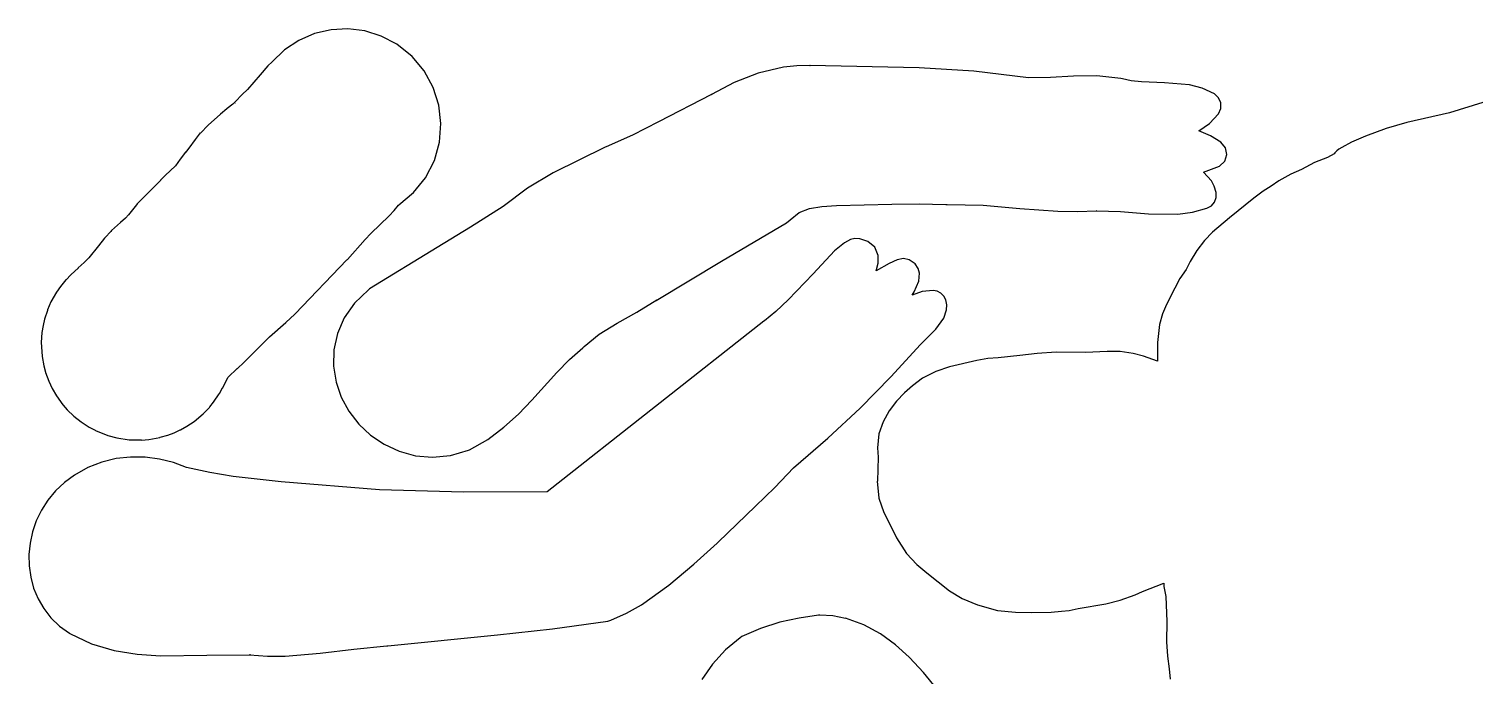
# Model space of a CAD drawing. Extents: x -2300 to 2026, y -6513 to 1502.
# Drawn here: x -2197.7 to -2018.6, y -3541.9 to -3461.8 of the extents above; entities that cross this region are included whole.
import ezdxf

# ---------------------------------------------------------------- set-up
doc = ezdxf.new("R2010")
doc.units = 0

msp = doc.modelspace()

# ---------------------------------------------------------------- linework, layer by layer
at = {"layer": 'Layer 1'}
for p, q in [((-2160.270143, -3461.939359), (-2162.312149, -3462.413922)), ((-2158.176612, -3461.82601), (-2160.270143, -3461.939359)), ((-2156.08287, -3462.081551), (-2158.176612, -3461.82601)), ((-2164.251319, -3463.242024), (-2166.03634, -3464.415992)), ((-2162.312149, -3462.413922), (-2164.251319, -3463.242024)), ((-2154.040228, -3462.713656), (-2156.08287, -3462.081551)), ((-2152.1, -3463.73), (-2154.040228, -3462.713656)), ((-2152.096116, -3463.721861), (-2152.1, -3463.72)), ((-2152.1, -3463.72), (-2152.1, -3463.72)), ((-2152.1, -3463.72), (-2152.1, -3463.73)), ((-2150.210853, -3465.233975), (-2152.096116, -3463.721861)), ((-2166.03634, -3464.415992), (-2167.6159, -3465.92815)), ((-2148.709144, -3467.039854), (-2150.210853, -3465.233975)), ((-2168.106266, -3466.411595), (-2169.047502, -3467.504215)), ((-2168.060208, -3466.359949), (-2168.106266, -3466.411595)), ((-2167.6159, -3465.92815), (-2168.060208, -3466.359949)), ((-2167.538684, -3465.852585), (-2167.703508, -3466.021706)), ((-2167.703508, -3466.021706), (-2167.6159, -3465.92815)), ((-2167.6159, -3465.92815), (-2167.538684, -3465.852585)), ((-2147.605427, -3469.071976), (-2148.709144, -3467.039854)), ((-2107.332048, -3467.316994), (-2110.302276, -3468.48371)), ((-2104.19347, -3466.570011), (-2107.332048, -3467.316994)), ((-2102.562131, -3466.393682), (-2104.19347, -3466.570011)), ((-2100.89, -3466.37), (-2102.562131, -3466.393682)), ((-2100.917498, -3466.371287), (-2100.89, -3466.37)), ((-2087.393638, -3466.636024), (-2100.917498, -3466.371287)), ((-2080.600774, -3467.047437), (-2087.393638, -3466.636024)), ((-2073.832098, -3467.868187), (-2080.600774, -3467.047437)), ((-2169.047502, -3467.504215), (-2170.622972, -3469.341685)), ((-2146.914141, -3471.262818), (-2147.605427, -3469.071976)), ((-2110.302276, -3468.48371), (-2113.1007, -3469.94292)), ((-2071.109988, -3467.845509), (-2073.832098, -3467.868187)), ((-2068.265843, -3467.698827), (-2071.109988, -3467.845509)), ((-2065.346451, -3467.657834), (-2068.265843, -3467.698827)), ((-2062.398598, -3467.952218), (-2065.346451, -3467.657834)), ((-2062.18454, -3468.005558), (-2062.398598, -3467.952218)), ((-2061.095172, -3468.250327), (-2062.18454, -3468.005558)), ((-2059.834009, -3468.385578), (-2061.095172, -3468.250327)), ((-2056.96486, -3468.49747), (-2059.834009, -3468.385578)), ((-2053.861541, -3468.74938), (-2056.96486, -3468.49747)), ((-2052.305578, -3469.148592), (-2053.861541, -3468.74938)), ((-2172.100888, -3470.834777), (-2172.378149, -3471.106556)), ((-2172.090516, -3470.82631), (-2172.100888, -3470.834777)), ((-2171.321787, -3469.989383), (-2172.090516, -3470.82631)), ((-2171.2919, -3469.958691), (-2171.321787, -3469.989383)), ((-2170.622972, -3469.341685), (-2171.2919, -3469.958691)), ((-2113.100403, -3469.943978), (-2119.679813, -3473.347645)), ((-2113.030744, -3469.908842), (-2113.15061, -3469.971707)), ((-2113.15061, -3469.971707), (-2113.100403, -3469.943978)), ((-2113.1007, -3469.94292), (-2113.030744, -3469.908842)), ((-2050.80089, -3469.86568), (-2052.305578, -3469.148592)), ((-2050.288669, -3470.351481), (-2050.80089, -3469.86568)), ((-2050.01, -3471), (-2050.288669, -3470.351481)), ((-2173.97176, -3472.407667), (-2175.48701, -3473.736927)), ((-2173.96541, -3472.401317), (-2173.97176, -3472.407667)), ((-2173.171451, -3471.711921), (-2173.96541, -3472.401317)), ((-2173.144041, -3471.689061), (-2173.171451, -3471.711921)), ((-2172.446602, -3471.155239), (-2173.144041, -3471.689061)), ((-2172.429457, -3471.136189), (-2172.446602, -3471.155239)), ((-2172.403549, -3471.123489), (-2172.429457, -3471.136189)), ((-2172.382806, -3471.106556), (-2172.403549, -3471.123489)), ((-2172.378149, -3471.106556), (-2172.387462, -3471.112906)), ((-2172.387462, -3471.112906), (-2172.382806, -3471.106556)), ((-2172.195089, -3471.010887), (-2172.153031, -3470.97702)), ((-2172.146638, -3470.985487), (-2172.195089, -3471.010887)), ((-2172.1532, -3470.97702), (-2172.146638, -3470.985487)), ((-2172.153031, -3470.97702), (-2172.1532, -3470.97702)), ((-2146.649722, -3473.54486), (-2146.914141, -3471.262818)), ((-2051.401681, -3473.548841), (-2050.291744, -3472.35327)), ((-2050.291744, -3472.35327), (-2050.012408, -3471.704753)), ((-2050.012408, -3471.704753), (-2050.012091, -3470.99861)), ((-2050.012091, -3470.99861), (-2050.01, -3471)), ((-2021.65861, -3472.22599), (-2026.95286, -3473.42508)), ((-2017.51935, -3470.94097), (-2021.65861, -3472.22599)), ((-2175.49463, -3473.745393), (-2176.461944, -3474.72456)), ((-2175.48701, -3473.736927), (-2175.49463, -3473.745393)), ((-2146.82661, -3475.850578), (-2146.649722, -3473.54486)), ((-2119.679813, -3473.347645), (-2122.895708, -3474.978965)), ((-2052.735254, -3474.4458), (-2051.401681, -3473.548841)), ((-2051.296909, -3475.060319), (-2052.735254, -3474.4458)), ((-2029.523305, -3474.174192), (-2032.05124, -3475.09936)), ((-2026.95286, -3473.42508), (-2029.523305, -3474.174192)), ((-2177.112914, -3475.519885), (-2177.902513, -3476.615895)), ((-2177.110586, -3475.515652), (-2177.112914, -3475.519885)), ((-2176.47, -3474.72), (-2177.110586, -3475.515652)), ((-2176.461944, -3474.72456), (-2176.47, -3474.72)), ((-2147.459242, -3478.112453), (-2146.82661, -3475.850578)), ((-2122.895708, -3474.978965), (-2126.155003, -3476.417148)), ((-2049.980994, -3475.84724), (-2051.296909, -3475.060319)), ((-2049.405158, -3476.542014), (-2049.980994, -3475.84724)), ((-2033.79016, -3475.858394), (-2035.0185, -3476.524507)), ((-2032.05124, -3475.09936), (-2033.79016, -3475.858394)), ((-2178.977777, -3477.981353), (-2179.526204, -3478.79288)), ((-2178.287005, -3477.109924), (-2178.977777, -3477.981353)), ((-2178.268167, -3477.088758), (-2178.287005, -3477.109924)), ((-2177.918812, -3476.637274), (-2178.268167, -3477.088758)), ((-2177.902513, -3476.615895), (-2177.918812, -3476.637274)), ((-2126.310493, -3476.488268), (-2132.727664, -3479.675879)), ((-2126.155003, -3476.417148), (-2126.310493, -3476.488268)), ((-2049.510133, -3478.196039), (-2049.251831, -3477.382084)), ((-2049.251831, -3477.382084), (-2049.405158, -3476.542014)), ((-2036.779625, -3477.758096), (-2038.393475, -3478.367271)), ((-2035.938337, -3477.316137), (-2036.779625, -3477.758096)), ((-2035.861333, -3477.198451), (-2035.938337, -3477.316137)), ((-2035.617938, -3476.93281), (-2035.861333, -3477.198451)), ((-2035.378163, -3476.746121), (-2035.617938, -3476.93281)), ((-2035.0185, -3476.524507), (-2035.378163, -3476.746121)), ((-2179.526204, -3478.79288), (-2180.812034, -3479.98668)), ((-2148.562056, -3480.262961), (-2147.459242, -3478.112453)), ((-2132.727664, -3479.675879), (-2135.9247, -3481.542782)), ((-2052.164436, -3479.585263), (-2050.169186, -3478.81247)), ((-2051.171326, -3480.653994), (-2052.164436, -3479.585263)), ((-2050.169186, -3478.81247), (-2049.510133, -3478.196039)), ((-2041.310615, -3479.805542), (-2042.809235, -3480.646279)), ((-2040.016635, -3479.262407), (-2041.310615, -3479.805542)), ((-2038.393475, -3478.367271), (-2040.016635, -3479.262407)), ((-2181.41416, -3480.593103), (-2183.26361, -3482.456403)), ((-2181.40019, -3480.580403), (-2181.41416, -3480.593103)), ((-2180.824734, -3479.99938), (-2181.40019, -3480.580403)), ((-2180.812034, -3479.98668), (-2180.824734, -3479.99938)), ((-2150.049221, -3482.110537), (-2148.562056, -3480.262961)), ((-2135.9247, -3481.542782), (-2138.947593, -3483.824398)), ((-2050.80767, -3481.316162), (-2051.171326, -3480.653994)), ((-2050.576726, -3482.077843), (-2050.80767, -3481.316162)), ((-2043.745095, -3481.324669), (-2044.768795, -3481.910137)), ((-2042.809235, -3480.646279), (-2043.745095, -3481.324669)), ((-2183.27, -3482.46), (-2184.29523, -3483.51685)), ((-2183.265938, -3482.460637), (-2183.27, -3482.46)), ((-2183.26361, -3482.456403), (-2183.265938, -3482.460637)), ((-2151.871576, -3483.627601), (-2150.049221, -3482.110537)), ((-2051.171439, -3483.742537), (-2050.780612, -3483.276161)), ((-2050.780612, -3483.276161), (-2050.572612, -3482.704336)), ((-2050.572612, -3482.704336), (-2050.576726, -3482.077843)), ((-2045.898435, -3482.778391), (-2048.915315, -3485.214451)), ((-2044.768795, -3481.910137), (-2045.898435, -3482.778391)), ((-2185.352883, -3484.85183), (-2185.752826, -3485.286592)), ((-2184.385294, -3483.6248), (-2185.352883, -3484.85183)), ((-2184.29523, -3483.51685), (-2184.385294, -3483.6248)), ((-2155.334258, -3487.166023), (-2153.049518, -3484.973373)), ((-2153.049518, -3484.973373), (-2152.442587, -3484.342608)), ((-2152.442587, -3484.342608), (-2151.891896, -3483.655117)), ((-2151.926016, -3483.7038), (-2151.871576, -3483.627601)), ((-2151.891896, -3483.655117), (-2151.926016, -3483.7038)), ((-2138.947593, -3483.824398), (-2142.979987, -3486.39982)), ((-2103.375381, -3485.469575), (-2102.27384, -3484.576685)), ((-2102.27384, -3484.576685), (-2100.971546, -3484.071759)), ((-2100.971546, -3484.071759), (-2099.436947, -3483.821665)), ((-2099.436947, -3483.821665), (-2097.638491, -3483.693275)), ((-2097.638491, -3483.693275), (-2090.751436, -3483.539685)), ((-2090.751436, -3483.539685), (-2087.389775, -3483.486196)), ((-2087.389775, -3483.486196), (-2084.092591, -3483.584055)), ((-2084.092591, -3483.584055), (-2083.911341, -3483.586172)), ((-2083.911341, -3483.586172), (-2079.465278, -3483.672733)), ((-2079.465278, -3483.672733), (-2074.90716, -3484.058003)), ((-2074.90716, -3484.058003), (-2070.218833, -3484.397909)), ((-2070.218833, -3484.397909), (-2067.820167, -3484.443328)), ((-2067.820167, -3484.443328), (-2065.382141, -3484.348381)), ((-2065.382141, -3484.348381), (-2065.419606, -3484.350497)), ((-2065.419606, -3484.350497), (-2062.420177, -3484.457702)), ((-2062.420177, -3484.457702), (-2058.97655, -3484.750465)), ((-2058.97655, -3484.750465), (-2055.328501, -3484.768791)), ((-2055.328501, -3484.768791), (-2053.502748, -3484.531291)), ((-2053.502748, -3484.531291), (-2051.715806, -3484.052683)), ((-2051.715806, -3484.052683), (-2051.171439, -3483.742537)), ((-2048.915315, -3485.214451), (-2051.026775, -3487.025095)), ((-2187.566232, -3486.910918), (-2188.257787, -3487.669106)), ((-2187.46478, -3486.808472), (-2187.566232, -3486.910918)), ((-2186.34022, -3485.790992), (-2187.46478, -3486.808472)), ((-2185.752826, -3485.286592), (-2186.34022, -3485.790992)), ((-2142.979987, -3486.39982), (-2147.129766, -3488.897311)), ((-2111.869033, -3490.591128), (-2103.83186, -3485.833217)), ((-2103.83186, -3485.833217), (-2103.375381, -3485.469575)), ((-2051.026775, -3487.025095), (-2052.026255, -3488.051699)), ((-2189.069081, -3488.690818), (-2190.286921, -3490.180738)), ((-2188.337098, -3487.764356), (-2189.069081, -3488.690818)), ((-2188.257787, -3487.669106), (-2188.337098, -3487.764356)), ((-2158.24143, -3490.394566), (-2156.051, -3487.933736)), ((-2156.051, -3487.933736), (-2156.04465, -3487.927386)), ((-2156.04465, -3487.927386), (-2156.038301, -3487.921036)), ((-2156.038301, -3487.921036), (-2155.334258, -3487.166023)), ((-2096.638908, -3488.333636), (-2097.856118, -3489.331641)), ((-2095.885606, -3487.916971), (-2096.638908, -3488.333636)), ((-2095.373731, -3487.802023), (-2095.885606, -3487.916971)), ((-2094.721408, -3487.828601), (-2095.373731, -3487.802023)), ((-2093.743917, -3488.153669), (-2094.721408, -3487.828601)), ((-2092.889358, -3488.887991), (-2093.743917, -3488.153669)), ((-2052.026255, -3488.051699), (-2052.991535, -3489.267851)), ((-2190.286921, -3490.180738), (-2190.851815, -3490.747368)), ((-2164.722794, -3497.132526), (-2158.290304, -3490.446636)), ((-2158.290304, -3490.446636), (-2158.24143, -3490.394566)), ((-2147.129766, -3488.897311), (-2155.494293, -3494.040198)), ((-2119.99676, -3495.461907), (-2111.869033, -3490.591128)), ((-2097.856118, -3489.331641), (-2100.536068, -3492.158231)), ((-2092.467873, -3489.897397), (-2092.889358, -3488.887991)), ((-2092.451929, -3490.833621), (-2092.467873, -3489.897397)), ((-2090.126273, -3490.430609), (-2091.116425, -3490.897968)), ((-2089.313412, -3490.291756), (-2090.126273, -3490.430609)), ((-2088.615027, -3490.433229), (-2089.313412, -3490.291756)), ((-2087.881912, -3490.921886), (-2088.615027, -3490.433229)), ((-2052.991535, -3489.267851), (-2053.79976, -3490.635851)), ((-2192.530042, -3492.313282), (-2193.101329, -3492.894517)), ((-2192.52602, -3492.311165), (-2192.530042, -3492.313282)), ((-2192.523692, -3492.306932), (-2192.52602, -3492.311165)), ((-2191.58, -3491.43), (-2192.523692, -3492.306932)), ((-2190.851815, -3490.747368), (-2191.585788, -3491.432531)), ((-2191.585788, -3491.432531), (-2191.58, -3491.43)), ((-2100.536068, -3492.158231), (-2103.604274, -3495.411195)), ((-2092.709675, -3491.816598), (-2092.451929, -3490.833621)), ((-2091.116425, -3490.897968), (-2092.709675, -3491.816598)), ((-2087.495744, -3491.5171), (-2087.881912, -3490.921886)), ((-2087.343767, -3492.107136), (-2087.495744, -3491.5171)), ((-2087.432778, -3493.085536), (-2087.343767, -3492.107136)), ((-2054.307208, -3491.615653), (-2055.084954, -3492.731343)), ((-2053.79976, -3490.635851), (-2054.307208, -3491.615653)), ((-2193.810283, -3493.754728), (-2194.286701, -3494.441796)), ((-2193.126327, -3492.921399), (-2193.810283, -3493.754728)), ((-2193.101329, -3492.894517), (-2193.126327, -3492.921399)), ((-2155.624404, -3494.133966), (-2157.358304, -3495.804044)), ((-2155.494293, -3494.040198), (-2155.624404, -3494.133966)), ((-2087.996296, -3494.384746), (-2087.432778, -3493.085536)), ((-2055.6849, -3493.963663), (-2056.741495, -3495.952265)), ((-2055.084954, -3492.731343), (-2055.6849, -3493.963663)), ((-2194.976031, -3495.6611), (-2195.40239, -3496.634764)), ((-2194.29, -3494.44), (-2194.976031, -3495.6611)), ((-2194.286701, -3494.441796), (-2194.29, -3494.44)), ((-2157.358304, -3495.804044), (-2158.63329, -3497.63601)), ((-2122.381477, -3496.913475), (-2119.890652, -3495.396502)), ((-2119.890652, -3495.396502), (-2119.99676, -3495.461907)), ((-2103.604274, -3495.411195), (-2105.132333, -3496.852227)), ((-2087.016267, -3494.3635), (-2088.2609, -3494.794743)), ((-2088.2609, -3494.794743), (-2087.996296, -3494.384746)), ((-2085.65751, -3494.22007), (-2087.016267, -3494.3635)), ((-2085.146859, -3494.321092), (-2085.65751, -3494.22007)), ((-2084.697243, -3494.561514), (-2085.146859, -3494.321092)), ((-2084.335882, -3494.921197), (-2084.697243, -3494.561514)), ((-2084.09, -3495.38), (-2084.335882, -3494.921197)), ((-2083.952748, -3496.024427), (-2084.090686, -3495.376877)), ((-2084.090686, -3495.376877), (-2084.09, -3495.38)), ((-2056.741495, -3495.952265), (-2057.232513, -3497.122145)), ((-2195.426435, -3496.699322), (-2195.773419, -3497.785802)), ((-2195.40239, -3496.634764), (-2195.426435, -3496.699322)), ((-2165.873197, -3498.208002), (-2164.771477, -3497.180362)), ((-2164.771477, -3497.180362), (-2164.722794, -3497.132526)), ((-2158.63329, -3497.63601), (-2159.474703, -3499.579463)), ((-2124.806358, -3498.270506), (-2122.381477, -3496.913475)), ((-2105.132333, -3496.852227), (-2106.551468, -3497.974391)), ((-2085.321733, -3499.021977), (-2084.313253, -3497.657157)), ((-2084.313253, -3497.657157), (-2083.976188, -3496.636477)), ((-2083.976188, -3496.636477), (-2083.952748, -3496.024427)), ((-2057.232513, -3497.122145), (-2057.58816, -3498.445693)), ((-2196.09422, -3499.441453), (-2196.178696, -3500.699383)), ((-2195.952234, -3498.554996), (-2196.09422, -3499.441453)), ((-2195.773419, -3497.785802), (-2195.952234, -3498.554996)), ((-2167.896917, -3499.979862), (-2165.873197, -3498.208002)), ((-2106.642273, -3498.040431), (-2133.497173, -3519.185031)), ((-2127.020957, -3499.634997), (-2124.806358, -3498.270506)), ((-2106.551468, -3497.974391), (-2106.642273, -3498.040431)), ((-2087.231003, -3500.935857), (-2085.321733, -3499.021977)), ((-2057.58816, -3498.445693), (-2057.853594, -3500.664538)), ((-2196.178696, -3500.699383), (-2196.084759, -3502.378533)), ((-2169.514847, -3501.583652), (-2167.896917, -3499.979862)), ((-2159.474703, -3499.579463), (-2159.907882, -3501.584)), ((-2130.699569, -3502.780349), (-2129.048127, -3501.325058)), ((-2129.048127, -3501.325058), (-2128.880932, -3501.174352)), ((-2128.880932, -3501.174352), (-2127.020957, -3499.634997)), ((-2090.88311, -3504.946691), (-2087.231003, -3500.935857)), ((-2057.853594, -3500.664538), (-2057.837757, -3502.980853)), ((-2196.084759, -3502.378533), (-2196.081584, -3502.400758)), ((-2196.081584, -3502.400758), (-2195.867844, -3503.560898)), ((-2171.079923, -3503.172204), (-2171.058016, -3503.149979)), ((-2171.058016, -3503.149979), (-2169.522256, -3501.592119)), ((-2169.522256, -3501.592119), (-2169.514847, -3501.583652)), ((-2159.907882, -3501.584), (-2159.958166, -3503.59922)), ((-2132.267011, -3504.389491), (-2130.699569, -3502.780349)), ((-2080.24094, -3502.893647), (-2083.608706, -3503.679907)), ((-2078.85394, -3502.650866), (-2080.24094, -3502.893647)), ((-2077.60596, -3502.593928), (-2078.85394, -3502.650866)), ((-2074.89192, -3502.308814), (-2077.60596, -3502.593928)), ((-2072.762013, -3502.029997), (-2074.89192, -3502.308814)), ((-2070.42503, -3501.865797), (-2072.762013, -3502.029997)), ((-2066.75963, -3501.934588), (-2070.42503, -3501.865797)), ((-2064.070028, -3501.79166), (-2066.75963, -3501.934588)), ((-2062.473388, -3501.813383), (-2064.070028, -3501.79166)), ((-2060.85406, -3502.052274), (-2062.473388, -3501.813383)), ((-2059.581269, -3502.382076), (-2060.85406, -3502.052274)), ((-2057.83564, -3502.991436), (-2059.581269, -3502.382076)), ((-2057.837757, -3502.980853), (-2057.83564, -3502.991436)), ((-2195.867844, -3503.560898), (-2195.864245, -3503.571481)), ((-2195.864245, -3503.571481), (-2195.652452, -3504.368827)), ((-2195.652452, -3504.368827), (-2195.648854, -3504.379411)), ((-2195.648854, -3504.379411), (-2195.260214, -3505.454881)), ((-2173.035144, -3504.972426), (-2171.883534, -3503.918326)), ((-2171.883534, -3503.918326), (-2171.874856, -3503.907743)), ((-2171.874856, -3503.907743), (-2171.079923, -3503.172204)), ((-2159.958166, -3503.59922), (-2159.650895, -3505.574723)), ((-2135.377451, -3507.833847), (-2132.267011, -3504.389491)), ((-2085.298213, -3504.287479), (-2086.95782, -3505.117837)), ((-2083.608706, -3503.679907), (-2085.298213, -3504.287479)), ((-2195.260214, -3505.454881), (-2194.838258, -3506.36695)), ((-2194.838258, -3506.36695), (-2194.829792, -3506.383883)), ((-2194.829792, -3506.383883), (-2194.302087, -3507.292353)), ((-2174.081472, -3506.991722), (-2173.702929, -3506.302749)), ((-2173.702929, -3506.302749), (-2173.695521, -3506.287933)), ((-2173.695521, -3506.287933), (-2173.072821, -3505.018993)), ((-2173.072821, -3505.018993), (-2173.035144, -3504.972426)), ((-2159.650895, -3505.574723), (-2159.011408, -3507.460105)), ((-2094.698889, -3508.803536), (-2090.88311, -3504.946691)), ((-2088.224423, -3506.027843), (-2089.20472, -3506.920387)), ((-2086.95782, -3505.117837), (-2088.224423, -3506.027843)), ((-2194.302087, -3507.292353), (-2193.492422, -3508.404443)), ((-2193.492422, -3508.404443), (-2193.469837, -3508.434076)), ((-2193.469837, -3508.434076), (-2192.954303, -3509.018486)), ((-2175.283502, -3508.653094), (-2174.81553, -3508.073341)), ((-2174.81553, -3508.073341), (-2174.115021, -3507.047391)), ((-2174.115021, -3507.047391), (-2174.081472, -3506.991722)), ((-2159.011408, -3507.460105), (-2158.065044, -3509.204966)), ((-2137.034226, -3509.551319), (-2135.377451, -3507.833847)), ((-2090.172993, -3507.95078), (-2091.082615, -3509.149786)), ((-2089.20472, -3506.920387), (-2090.172993, -3507.95078)), ((-2192.954303, -3509.018486), (-2192.14377, -3509.802074)), ((-2192.14377, -3509.802074), (-2191.252762, -3510.516023)), ((-2177.235808, -3510.457547), (-2176.095728, -3509.504203)), ((-2176.095728, -3509.504203), (-2175.334281, -3508.711937)), ((-2175.334281, -3508.711937), (-2175.283502, -3508.653094)), ((-2158.065044, -3509.204966), (-2156.83935, -3510.77769)), ((-2138.834554, -3511.187158), (-2137.034226, -3509.551319)), ((-2098.712175, -3512.545366), (-2094.698889, -3508.803536)), ((-2091.082615, -3509.149786), (-2091.844322, -3510.498054)), ((-2191.252762, -3510.516023), (-2190.233142, -3511.171764)), ((-2190.233142, -3511.171764), (-2189.50916, -3511.558901)), ((-2189.50916, -3511.558901), (-2189.463249, -3511.580914)), ((-2189.463249, -3511.580914), (-2187.924539, -3512.196862)), ((-2180.479312, -3512.140092), (-2179.721082, -3511.85646)), ((-2179.721082, -3511.85646), (-2179.72, -3511.86)), ((-2179.72, -3511.86), (-2178.965813, -3511.517948)), ((-2178.965813, -3511.517948), (-2178.919966, -3511.494665)), ((-2178.919966, -3511.494665), (-2178.123255, -3511.054611)), ((-2178.123255, -3511.054611), (-2178.12, -3511.05)), ((-2178.12, -3511.05), (-2177.250413, -3510.46813)), ((-2177.250413, -3510.46813), (-2177.235808, -3510.457547)), ((-2156.83935, -3510.77769), (-2155.367234, -3512.153471)), ((-2140.835325, -3512.682495), (-2138.834554, -3511.187158)), ((-2092.36885, -3511.976237), (-2092.538003, -3513.725897)), ((-2091.844322, -3510.498054), (-2092.36885, -3511.976237)), ((-2187.924539, -3512.196862), (-2186.827809, -3512.490654)), ((-2186.827809, -3512.490654), (-2185.286079, -3512.727297)), ((-2185.286079, -3512.727297), (-2183.738989, -3512.759259)), ((-2183.74, -3512.76), (-2182.854135, -3512.686129)), ((-2183.738989, -3512.759259), (-2183.74, -3512.76)), ((-2182.854135, -3512.686129), (-2182.84, -3512.69)), ((-2182.84, -3512.69), (-2181.47374, -3512.433461)), ((-2181.47374, -3512.433461), (-2181.442964, -3512.424994)), ((-2181.442964, -3512.424994), (-2180.479312, -3512.140092)), ((-2155.367234, -3512.153471), (-2153.682105, -3513.292433)), ((-2153.682105, -3513.292433), (-2151.81737, -3514.154697)), ((-2143.093427, -3513.978458), (-2140.835325, -3512.682495)), ((-2102.956803, -3516.211157), (-2098.712175, -3512.545366)), ((-2092.538003, -3513.725897), (-2092.468587, -3514.887707)), ((-2188.687163, -3515.490463), (-2190.406291, -3516.175275)), ((-2186.912551, -3515.06232), (-2188.687163, -3515.490463)), ((-2185.109719, -3514.873398), (-2186.912551, -3515.06232)), ((-2183.305932, -3514.906249), (-2185.109719, -3514.873398)), ((-2181.528452, -3515.143425), (-2183.305932, -3514.906249)), ((-2179.804545, -3515.567479), (-2181.528452, -3515.143425)), ((-2178.161473, -3516.160963), (-2179.804545, -3515.567479)), ((-2151.81737, -3514.154697), (-2149.806439, -3514.700385)), ((-2149.806439, -3514.700385), (-2147.682719, -3514.889618)), ((-2147.682719, -3514.889618), (-2145.479618, -3514.682518)), ((-2145.479618, -3514.682518), (-2143.230544, -3514.039206)), ((-2143.230544, -3514.039206), (-2143.093427, -3513.978458)), ((-2092.468587, -3514.887707), (-2092.565213, -3517.849337)), ((-2192.042673, -3517.134203), (-2193.310367, -3518.038855)), ((-2190.406291, -3516.175275), (-2192.042673, -3517.134203)), ((-2175.296707, -3516.783197), (-2178.161473, -3516.160963)), ((-2172.383403, -3517.266628), (-2175.296707, -3516.783197)), ((-2166.437086, -3517.938451), (-2172.383403, -3517.266628)), ((-2105.273759, -3518.660108), (-2102.956803, -3516.211157)), ((-2194.421182, -3519.072468), (-2195.373675, -3520.2165)), ((-2193.310367, -3518.038855), (-2194.421182, -3519.072468)), ((-2154.246973, -3518.951563), (-2166.437086, -3517.938451)), ((-2143.854928, -3519.239588), (-2154.246973, -3518.951563)), ((-2133.497173, -3519.185031), (-2143.854928, -3519.239588)), ((-2107.664199, -3520.957972), (-2105.273759, -3518.660108)), ((-2092.567753, -3517.85357), (-2092.57, -3517.86)), ((-2092.57, -3517.86), (-2092.371034, -3519.96841)), ((-2092.57, -3517.86), (-2092.57, -3517.86)), ((-2092.565213, -3517.849337), (-2092.567753, -3517.85357)), ((-2195.373675, -3520.2165), (-2196.1664, -3521.452407)), ((-2112.298193, -3525.425397), (-2107.664199, -3520.957972)), ((-2092.371034, -3519.96841), (-2091.756562, -3521.735689)), ((-2196.797913, -3522.761646), (-2197.266768, -3524.125676)), ((-2196.1664, -3521.452407), (-2196.797913, -3522.761646)), ((-2091.756562, -3521.735689), (-2091.087384, -3523.04117)), ((-2197.266768, -3524.125676), (-2197.571523, -3525.525953)), ((-2091.087384, -3523.04117), (-2090.206252, -3524.86666)), ((-2197.571523, -3525.525953), (-2197.710732, -3526.943934)), ((-2115.308067, -3528.136792), (-2112.399899, -3525.52361)), ((-2112.399899, -3525.52361), (-2112.298193, -3525.425397)), ((-2090.206252, -3524.86666), (-2088.973834, -3526.81962)), ((-2197.710732, -3526.943934), (-2197.682951, -3528.361077)), ((-2118.412833, -3530.76557), (-2115.308067, -3528.136792)), ((-2088.973834, -3526.81962), (-2087.678576, -3528.17338)), ((-2087.678576, -3528.17338), (-2086.422564, -3529.22012)), ((-2197.682951, -3528.361077), (-2197.486734, -3529.758838)), ((-2197.486734, -3529.758838), (-2197.120638, -3531.118675)), ((-2086.422564, -3529.22012), (-2083.613439, -3531.441951)), ((-2197.120638, -3531.118675), (-2196.583218, -3532.422046)), ((-2121.808582, -3533.163288), (-2118.412833, -3530.76557)), ((-2083.613439, -3531.441951), (-2082.03962, -3532.392799)), ((-2060.629875, -3531.959928), (-2059.716769, -3531.530881)), ((-2059.716769, -3531.530881), (-2057.078689, -3530.490121)), ((-2057.078689, -3530.490121), (-2057.045098, -3530.914511)), ((-2057.045098, -3530.914511), (-2056.819272, -3532.150001)), ((-2196.583218, -3532.422046), (-2195.87303, -3533.650407)), ((-2123.64507, -3534.198419), (-2121.808582, -3533.163288)), ((-2082.03962, -3532.392799), (-2080.166124, -3533.19246)), ((-2080.166124, -3533.19246), (-2077.666034, -3533.878681)), ((-2067.696115, -3533.638228), (-2064.259261, -3533.046331)), ((-2064.259261, -3533.046331), (-2062.47131, -3532.615336)), ((-2062.47131, -3532.615336), (-2060.629875, -3531.959928)), ((-2056.819272, -3532.150001), (-2056.703512, -3535.237151)), ((-2195.87303, -3533.650407), (-2194.988628, -3534.785215)), ((-2194.988628, -3534.785215), (-2193.928569, -3535.807928)), ((-2132.810794, -3536.139559), (-2125.95948, -3535.186583)), ((-2125.95948, -3535.186583), (-2125.589699, -3535.08329)), ((-2125.589699, -3535.08329), (-2123.64507, -3534.198419)), ((-2104.664747, -3535.347645), (-2107.044142, -3536.095629)), ((-2102.254797, -3534.824887), (-2104.664747, -3535.347645)), ((-2099.847607, -3534.480583), (-2102.254797, -3534.824887)), ((-2099.69, -3534.47), (-2099.847607, -3534.480583)), ((-2099.69466, -3534.470958), (-2099.69, -3534.47)), ((-2098.085345, -3534.55626), (-2099.69466, -3534.470958)), ((-2099.69, -3534.47), (-2099.69, -3534.47)), ((-2096.53, -3534.86), (-2098.085345, -3534.55626)), ((-2096.521064, -3534.854284), (-2096.53, -3534.86)), ((-2094.259489, -3535.664041), (-2096.521064, -3534.854284)), ((-2077.666034, -3533.878681), (-2075.442633, -3534.088495)), ((-2075.442633, -3534.088495), (-2073.471974, -3534.113207)), ((-2073.471974, -3534.113207), (-2071.011144, -3534.108974)), ((-2071.011144, -3534.108974), (-2069.741464, -3533.950013)), ((-2069.741464, -3533.950013), (-2068.777685, -3533.870426)), ((-2068.777685, -3533.870426), (-2067.696115, -3533.638228)), ((-2056.703512, -3535.237151), (-2056.736066, -3537.786241)), ((-2193.928569, -3535.807928), (-2192.691408, -3536.700003)), ((-2192.691408, -3536.700003), (-2192.649286, -3536.725403)), ((-2192.649286, -3536.725403), (-2189.938203, -3538.008185)), ((-2153.24188, -3538.259343), (-2139.65231, -3536.879015)), ((-2139.65231, -3536.879015), (-2132.810794, -3536.139559)), ((-2109.359667, -3537.115613), (-2109.581874, -3537.251926)), ((-2107.044142, -3536.095629), (-2109.359667, -3537.115613)), ((-2092.189946, -3536.788799), (-2094.259489, -3535.664041)), ((-2090.30831, -3538.151524), (-2092.189946, -3536.788799)), ((-2189.938203, -3538.008185), (-2187.135812, -3538.83592)), ((-2187.135812, -3538.83592), (-2184.274844, -3539.300391)), ((-2161.629067, -3539.190806), (-2157.422902, -3538.676837)), ((-2157.422902, -3538.676837), (-2153.334653, -3538.269926)), ((-2153.334653, -3538.269926), (-2153.24188, -3538.259343)), ((-2111.399991, -3538.769485), (-2112.981267, -3540.512861)), ((-2109.581874, -3537.251926), (-2111.399991, -3538.769485)), ((-2088.610454, -3539.675184), (-2090.30831, -3538.151524)), ((-2056.736066, -3537.786241), (-2056.601039, -3539.547064)), ((-2184.274844, -3539.300391), (-2181.388029, -3539.493383)), ((-2181.388029, -3539.493383), (-2175.667774, -3539.432068)), ((-2175.667774, -3539.432068), (-2170.236886, -3539.386253)), ((-2170.236886, -3539.386253), (-2170.353853, -3539.377786)), ((-2170.353853, -3539.377786), (-2168.136825, -3539.526952)), ((-2168.136825, -3539.526952), (-2165.942825, -3539.521299)), ((-2165.942825, -3539.521299), (-2161.629067, -3539.190806)), ((-2112.981267, -3540.512861), (-2114.311248, -3542.446954)), ((-2088.597966, -3539.687884), (-2088.610454, -3539.675184)), ((-2086.82776, -3541.582882), (-2088.597966, -3539.687884)), ((-2056.601039, -3539.547064), (-2056.397591, -3541.120401)), ((-2085.185931, -3543.584305), (-2086.82776, -3541.582882)), ((-2056.397591, -3541.120401), (-2056.290107, -3542.408811))]:
    msp.add_line(p, q, dxfattribs=at)

doc.saveas('drawing.dxf')
